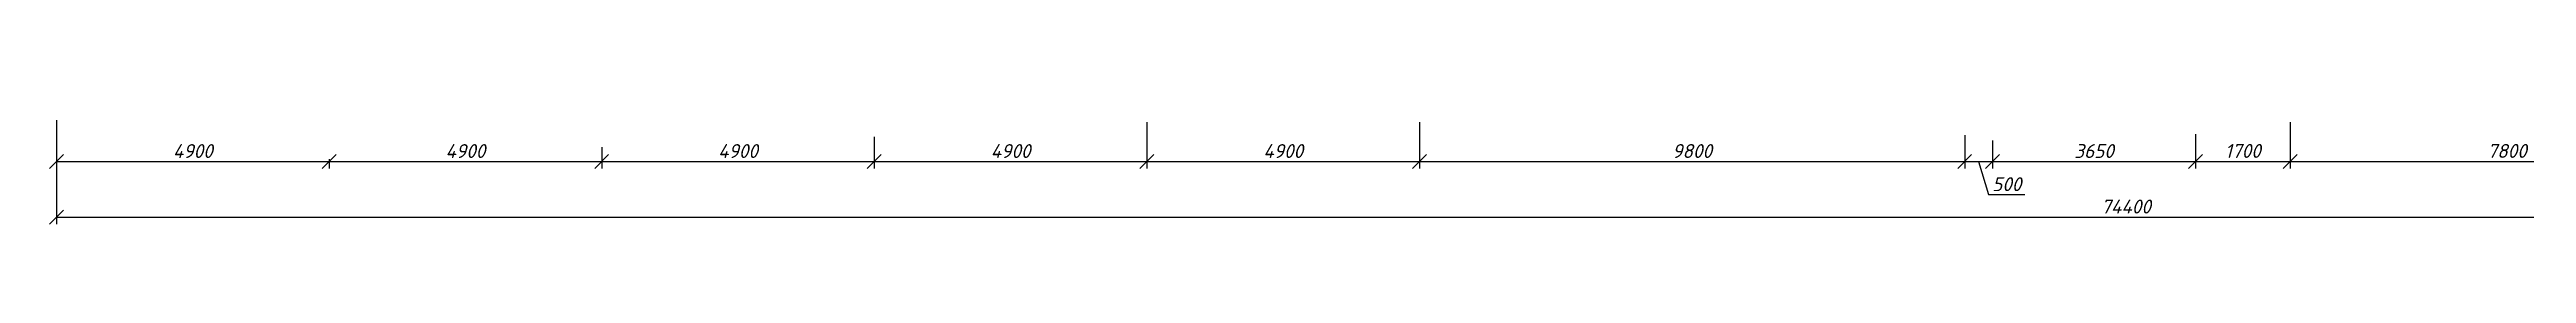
# Model space of a CAD drawing. Header units: millimetres. Extents: x -473555 to 660023, y 5037 to 453528.
# Drawn here: x 356933 to 401456, y 215738 to 217981 of the extents above; entities that cross this region are included whole.
import ezdxf

# ---------------------------------------------------------------- set-up
doc = ezdxf.new("R2010")
doc.units = ezdxf.units.MM
doc.layers.add('ВК_text', color=102, linetype='Continuous')
doc.styles.add('ISOPEUR', font='isocpeui.ttf')
doc.dimstyles.new('Аннотативный', dxfattribs={"dimscale": 0, "dimtxt": 2.5, "dimasz": 2.5, "dimexe": 1.25, "dimexo": 0.625, "dimtad": 1, "dimdec": 0, "dimtxsty": 'ISOPEUR', "dimblk": 'OBLIQUE', "dimcen": 2.5, "dimclrt": 256, "dimadec": 0, "dimazin": 0, "dimtfac": 1, "dimtdec": 0, "dimtmove": 0, "dimatfit": 3, "dimfxl": 1, "dimtfillclr": 256, "dimarcsym": 0})

# ---------------------------------------------------------------- blocks, each defined once
blk = doc.blocks.new('_Oblique')
at = {"color": 0, "linetype": 'ByBlock', "lineweight": -2}
blk.add_line((-0.5, -0.5), (0.5, 0.5), dxfattribs=at)
blk = doc.blocks.new('*D357')
at = {"layer": 'Defpoints', "color": 0, "transparency": 16777216}
for p in [(357058, 216966), (361958, 216966), (361958, 216860)]:
    blk.add_point(p, dxfattribs=at)
at = {"layer": 'ВК_text', "color": 0, "lineweight": -2, "transparency": 16777216}
for p, q in [((357058, 216904), (357058, 216735)), ((357058, 216860), (361958, 216860)), ((361958, 216904), (361958, 216735))]:
    blk.add_line(p, q, dxfattribs=at)
at = {"layer": 'ВК_text', "color": 0, "lineweight": -2, "transparency": 16777216, "xscale": 250, "yscale": 250, "zscale": 250, "rotation": 180}
blk.add_blockref('_Oblique', (357058, 216860), dxfattribs=at)
at = {"layer": 'ВК_text', "color": 0, "lineweight": -2, "transparency": 16777216, "xscale": 250, "yscale": 250, "zscale": 250}
blk.add_blockref('_Oblique', (361958, 216860), dxfattribs=at)
at = {"layer": 'ВК_text', "transparency": 16777216, "insert": (359508, 217047), "char_height": 250, "attachment_point": 5, "style": 'ISOPEUR'}
blk.add_mtext('4900', dxfattribs=at)
blk = doc.blocks.new('*D358')
at = {"layer": 'Defpoints', "color": 0, "transparency": 16777216}
for p in [(361958, 216966), (366858, 217178), (366858, 216860)]:
    blk.add_point(p, dxfattribs=at)
at = {"layer": 'ВК_text', "color": 0, "lineweight": -2, "transparency": 16777216}
for p, q in [((361958, 216904), (361958, 216735)), ((361958, 216860), (366858, 216860)), ((366858, 217115), (366858, 216735))]:
    blk.add_line(p, q, dxfattribs=at)
at = {"layer": 'ВК_text', "color": 0, "lineweight": -2, "transparency": 16777216, "xscale": 250, "yscale": 250, "zscale": 250, "rotation": 180}
blk.add_blockref('_Oblique', (361958, 216860), dxfattribs=at)
at = {"layer": 'ВК_text', "color": 0, "lineweight": -2, "transparency": 16777216, "xscale": 250, "yscale": 250, "zscale": 250}
blk.add_blockref('_Oblique', (366858, 216860), dxfattribs=at)
at = {"layer": 'ВК_text', "transparency": 16777216, "insert": (364408, 217047), "char_height": 250, "attachment_point": 5, "style": 'ISOPEUR'}
blk.add_mtext('4900', dxfattribs=at)
blk = doc.blocks.new('*D359')
at = {"layer": 'Defpoints', "color": 0, "transparency": 16777216}
for p in [(371758, 217362), (366858, 217178), (371758, 216860)]:
    blk.add_point(p, dxfattribs=at)
at = {"layer": 'ВК_text', "color": 0, "lineweight": -2, "transparency": 16777216}
for p, q in [((371758, 217300), (371758, 216735)), ((366858, 217115), (366858, 216735)), ((366858, 216860), (371758, 216860))]:
    blk.add_line(p, q, dxfattribs=at)
at = {"layer": 'ВК_text', "color": 0, "lineweight": -2, "transparency": 16777216, "xscale": 250, "yscale": 250, "zscale": 250, "rotation": 180}
blk.add_blockref('_Oblique', (366858, 216860), dxfattribs=at)
at = {"layer": 'ВК_text', "color": 0, "lineweight": -2, "transparency": 16777216, "xscale": 250, "yscale": 250, "zscale": 250}
blk.add_blockref('_Oblique', (371758, 216860), dxfattribs=at)
at = {"layer": 'ВК_text', "transparency": 16777216, "insert": (369308, 217047), "char_height": 250, "attachment_point": 5, "style": 'ISOPEUR'}
blk.add_mtext('4900', dxfattribs=at)
blk = doc.blocks.new('*D360')
at = {"layer": 'Defpoints', "color": 0, "transparency": 16777216}
for p in [(371758, 217362), (376658, 217624), (376658, 216860)]:
    blk.add_point(p, dxfattribs=at)
at = {"layer": 'ВК_text', "color": 0, "lineweight": -2, "transparency": 16777216}
for p, q in [((371758, 217300), (371758, 216735)), ((376658, 217562), (376658, 216735)), ((371758, 216860), (376658, 216860))]:
    blk.add_line(p, q, dxfattribs=at)
at = {"layer": 'ВК_text', "color": 0, "lineweight": -2, "transparency": 16777216, "xscale": 250, "yscale": 250, "zscale": 250, "rotation": 180}
blk.add_blockref('_Oblique', (371758, 216860), dxfattribs=at)
at = {"layer": 'ВК_text', "color": 0, "lineweight": -2, "transparency": 16777216, "xscale": 250, "yscale": 250, "zscale": 250}
blk.add_blockref('_Oblique', (376658, 216860), dxfattribs=at)
at = {"layer": 'ВК_text', "transparency": 16777216, "insert": (374208, 217047), "char_height": 250, "attachment_point": 5, "style": 'ISOPEUR'}
blk.add_mtext('4900', dxfattribs=at)
blk = doc.blocks.new('*D361')
at = {"layer": 'Defpoints', "color": 0, "transparency": 16777216}
for p in [(376658, 217624), (381558, 217624), (381558, 216860)]:
    blk.add_point(p, dxfattribs=at)
at = {"layer": 'ВК_text', "color": 0, "lineweight": -2, "transparency": 16777216}
for p, q in [((376658, 217562), (376658, 216735)), ((381558, 217562), (381558, 216735)), ((376658, 216860), (381558, 216860))]:
    blk.add_line(p, q, dxfattribs=at)
at = {"layer": 'ВК_text', "color": 0, "lineweight": -2, "transparency": 16777216, "xscale": 250, "yscale": 250, "zscale": 250, "rotation": 180}
blk.add_blockref('_Oblique', (376658, 216860), dxfattribs=at)
at = {"layer": 'ВК_text', "color": 0, "lineweight": -2, "transparency": 16777216, "xscale": 250, "yscale": 250, "zscale": 250}
blk.add_blockref('_Oblique', (381558, 216860), dxfattribs=at)
at = {"layer": 'ВК_text', "transparency": 16777216, "insert": (379108, 217047), "char_height": 250, "attachment_point": 5, "style": 'ISOPEUR'}
blk.add_mtext('4900', dxfattribs=at)
blk = doc.blocks.new('*D362')
at = {"layer": 'Defpoints', "color": 0, "transparency": 16777216}
for p in [(381558, 217624), (391358, 217396), (391358, 216860)]:
    blk.add_point(p, dxfattribs=at)
at = {"layer": 'ВК_text', "color": 0, "lineweight": -2, "transparency": 16777216}
for p, q in [((381558, 217562), (381558, 216735)), ((391358, 217334), (391358, 216735)), ((381558, 216860), (391358, 216860))]:
    blk.add_line(p, q, dxfattribs=at)
at = {"layer": 'ВК_text', "color": 0, "lineweight": -2, "transparency": 16777216, "xscale": 250, "yscale": 250, "zscale": 250, "rotation": 180}
blk.add_blockref('_Oblique', (381558, 216860), dxfattribs=at)
at = {"layer": 'ВК_text', "color": 0, "lineweight": -2, "transparency": 16777216, "xscale": 250, "yscale": 250, "zscale": 250}
blk.add_blockref('_Oblique', (391358, 216860), dxfattribs=at)
at = {"layer": 'ВК_text', "transparency": 16777216, "insert": (386458, 217047), "char_height": 250, "attachment_point": 5, "style": 'ISOPEUR'}
blk.add_mtext('9800', dxfattribs=at)
blk = doc.blocks.new('*D363')
at = {"layer": 'Defpoints', "color": 0, "transparency": 16777216}
for p in [(391358, 217396), (391858, 217295), (391858, 216860)]:
    blk.add_point(p, dxfattribs=at)
at = {"layer": 'ВК_text', "color": 0, "lineweight": -2, "transparency": 16777216}
for p, q in [((391358, 217334), (391358, 216735)), ((391358, 216860), (391858, 216860)), ((391608, 216860), (391786, 216266)), ((391858, 217233), (391858, 216735)), ((391786, 216266), (392442, 216266))]:
    blk.add_line(p, q, dxfattribs=at)
at = {"layer": 'ВК_text', "color": 0, "lineweight": -2, "transparency": 16777216, "xscale": 250, "yscale": 250, "zscale": 250, "rotation": 180}
blk.add_blockref('_Oblique', (391358, 216860), dxfattribs=at)
at = {"layer": 'ВК_text', "color": 0, "lineweight": -2, "transparency": 16777216, "xscale": 250, "yscale": 250, "zscale": 250}
blk.add_blockref('_Oblique', (391858, 216860), dxfattribs=at)
at = {"layer": 'ВК_text', "transparency": 16777216, "insert": (392114, 216453), "char_height": 250, "attachment_point": 5, "style": 'ISOPEUR'}
blk.add_mtext('500', dxfattribs=at)
blk = doc.blocks.new('*D364')
at = {"layer": 'Defpoints', "color": 0, "transparency": 16777216}
for p in [(391858, 217295), (395508, 217413), (395508, 216860)]:
    blk.add_point(p, dxfattribs=at)
at = {"layer": 'ВК_text', "color": 0, "lineweight": -2, "transparency": 16777216}
for p, q in [((395508, 217351), (395508, 216735)), ((391858, 217233), (391858, 216735)), ((391858, 216860), (395508, 216860))]:
    blk.add_line(p, q, dxfattribs=at)
at = {"layer": 'ВК_text', "color": 0, "lineweight": -2, "transparency": 16777216, "xscale": 250, "yscale": 250, "zscale": 250, "rotation": 180}
blk.add_blockref('_Oblique', (391858, 216860), dxfattribs=at)
at = {"layer": 'ВК_text', "color": 0, "lineweight": -2, "transparency": 16777216, "xscale": 250, "yscale": 250, "zscale": 250}
blk.add_blockref('_Oblique', (395508, 216860), dxfattribs=at)
at = {"layer": 'ВК_text', "transparency": 16777216, "insert": (393683, 217047), "char_height": 250, "attachment_point": 5, "style": 'ISOPEUR'}
blk.add_mtext('3650', dxfattribs=at)
blk = doc.blocks.new('*D365')
at = {"layer": 'Defpoints', "color": 0, "transparency": 16777216}
for p in [(395508, 217413), (397208, 217624), (397208, 216860)]:
    blk.add_point(p, dxfattribs=at)
at = {"layer": 'ВК_text', "color": 0, "lineweight": -2, "transparency": 16777216}
for p, q in [((395508, 217351), (395508, 216735)), ((397208, 217562), (397208, 216735)), ((395508, 216860), (397208, 216860))]:
    blk.add_line(p, q, dxfattribs=at)
at = {"layer": 'ВК_text', "color": 0, "lineweight": -2, "transparency": 16777216, "xscale": 250, "yscale": 250, "zscale": 250, "rotation": 180}
blk.add_blockref('_Oblique', (395508, 216860), dxfattribs=at)
at = {"layer": 'ВК_text', "color": 0, "lineweight": -2, "transparency": 16777216, "xscale": 250, "yscale": 250, "zscale": 250}
blk.add_blockref('_Oblique', (397208, 216860), dxfattribs=at)
at = {"layer": 'ВК_text', "transparency": 16777216, "insert": (396358, 217049), "char_height": 250, "attachment_point": 5, "style": 'ISOPEUR'}
blk.add_mtext('1700', dxfattribs=at)
blk = doc.blocks.new('*D366')
at = {"layer": 'Defpoints', "color": 0, "transparency": 16777216}
for p in [(397208, 217624), (405008, 217191), (405008, 216860)]:
    blk.add_point(p, dxfattribs=at)
at = {"layer": 'ВК_text', "color": 0, "lineweight": -2, "transparency": 16777216}
for p, q in [((397208, 217562), (397208, 216735)), ((397208, 216860), (405008, 216860)), ((405008, 217129), (405008, 216735))]:
    blk.add_line(p, q, dxfattribs=at)
at = {"layer": 'ВК_text', "color": 0, "lineweight": -2, "transparency": 16777216, "xscale": 250, "yscale": 250, "zscale": 250, "rotation": 180}
blk.add_blockref('_Oblique', (397208, 216860), dxfattribs=at)
at = {"layer": 'ВК_text', "color": 0, "lineweight": -2, "transparency": 16777216, "xscale": 250, "yscale": 250, "zscale": 250}
blk.add_blockref('_Oblique', (405008, 216860), dxfattribs=at)
at = {"layer": 'ВК_text', "transparency": 16777216, "insert": (401108, 217049), "char_height": 250, "attachment_point": 5, "style": 'ISOPEUR'}
blk.add_mtext('7800', dxfattribs=at)
blk = doc.blocks.new('*D371')
at = {"layer": 'Defpoints', "color": 0, "transparency": 16777216}
for p in [(431458, 217981), (357058, 217661), (431458, 215863)]:
    blk.add_point(p, dxfattribs=at)
at = {"layer": 'ВК_text', "color": 0, "lineweight": -2, "transparency": 16777216}
for p, q in [((431458, 217919), (431458, 215738)), ((357058, 217598), (357058, 215738)), ((357058, 215863), (431458, 215863))]:
    blk.add_line(p, q, dxfattribs=at)
at = {"layer": 'ВК_text', "color": 0, "lineweight": -2, "transparency": 16777216, "xscale": 250, "yscale": 250, "zscale": 250, "rotation": 180}
blk.add_blockref('_Oblique', (357058, 215863), dxfattribs=at)
at = {"layer": 'ВК_text', "color": 0, "lineweight": -2, "transparency": 16777216, "xscale": 250, "yscale": 250, "zscale": 250}
blk.add_blockref('_Oblique', (431458, 215863), dxfattribs=at)
at = {"layer": 'ВК_text', "transparency": 16777216, "insert": (394258, 216052), "char_height": 250, "attachment_point": 5, "style": 'ISOPEUR'}
blk.add_mtext('74400', dxfattribs=at)

msp = doc.modelspace()

# ---------------------------------------------------------------- dimensions: what is measured, and where the dimension line sits
at = {"layer": 'ВК_text', "color": 0}
for base, p1, p2, override, picture, middle in [((431457.7, 215862.7), (357057.9, 217660.8), (431457.7, 217981.5), {"dimscale": 0, "dimtix": 0, "dimtofl": 1, "dimtmove": 0, "dimatfit": 3}, '*D371', (394257.8, 216051.8)), ((371757.9, 216859.6), (366857.9, 217177.6), (371757.9, 217362.3), {"dimscale": 0, "dimtix": 0, "dimtofl": 1, "dimtmove": 1, "dimatfit": 3}, '*D359', (369307.9, 217047.1)), ((376657.9, 216859.6), (371757.9, 217362.3), (376657.9, 217624.2), {"dimscale": 0, "dimtix": 0, "dimtofl": 1, "dimtmove": 1, "dimatfit": 3}, '*D360', (374207.9, 217047.1)), ((381557.9, 216859.6), (376657.9, 217624.2), (381557.9, 217624.2), {"dimscale": 0, "dimtix": 0, "dimtofl": 1, "dimtmove": 1, "dimatfit": 3}, '*D361', (379107.9, 217047.1)), ((391357.9, 216859.6), (381557.9, 217624.2), (391357.9, 217396.2), {"dimscale": 0, "dimtix": 0, "dimtofl": 1, "dimtmove": 1, "dimatfit": 3}, '*D362', (386457.9, 217047.1)), ((391857.7, 216859.6), (391357.9, 217396.2), (391857.7, 217295.5), {"dimscale": 0, "dimtix": 0, "dimtofl": 1, "dimtmove": 1, "dimatfit": 3}, '*D363', (391848.4, 216453.4)), ((395507.9, 216859.6), (391857.7, 217295.5), (395507.9, 217413.3), {"dimscale": 0, "dimtix": 0, "dimtofl": 1, "dimtmove": 1, "dimatfit": 3}, '*D364', (393682.8, 217047.1)), ((397208, 216859.6), (395507.9, 217413.3), (397208, 217624.2), {"dimscale": 0, "dimtix": 0, "dimtofl": 1, "dimtmove": 1, "dimatfit": 3}, '*D365', (396357.9, 217048.7)), ((405007.9, 216859.6), (397208, 217624.2), (405007.9, 217191), {"dimscale": 0, "dimtix": 0, "dimtofl": 1, "dimtmove": 1, "dimatfit": 3}, '*D366', (401107.9, 217048.7)), ((361957.9, 216859.6), (357057.9, 216966.1), (361957.9, 216966.1), {"dimscale": 0, "dimtix": 0, "dimtofl": 1, "dimtmove": 0, "dimatfit": 3}, '*D357', (359507.9, 217047.1)), ((366857.9, 216859.6), (361957.9, 216966.1), (366857.9, 217177.6), {"dimscale": 0, "dimtix": 0, "dimtofl": 1, "dimtmove": 1, "dimatfit": 3}, '*D358', (364407.9, 217047.1))]:
    dim = msp.add_linear_dim(base=base, p1=p1, p2=p2, dimstyle='Аннотативный', override=override, dxfattribs=at)
    dim.commit()
    dim.dimension.update_dxf_attribs({"geometry": picture, "text_midpoint": middle})

doc.saveas('drawing.dxf')
